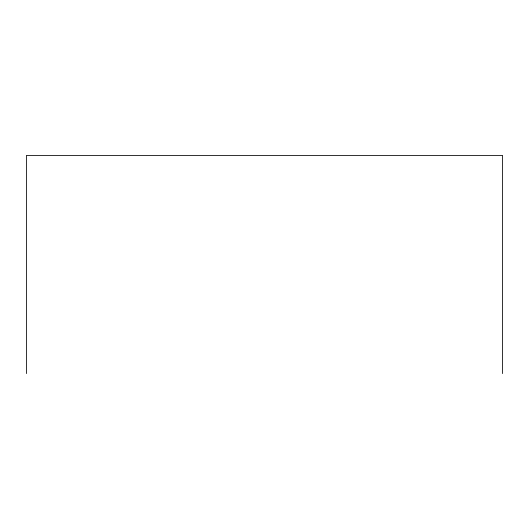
<?xml version="1.0" encoding="UTF-8"?>
<svg xmlns="http://www.w3.org/2000/svg" width="529" height="529" viewBox="0 0 529 529"><rect width="100%" height="100%" fill="white"/><g stroke="black" fill="none" stroke-linecap="round" stroke-linejoin="round"><path stroke-width="0.79" d="M502.55 373.573L502.55 155.427L26.45 155.427L26.45 373.573"/></g></svg>
